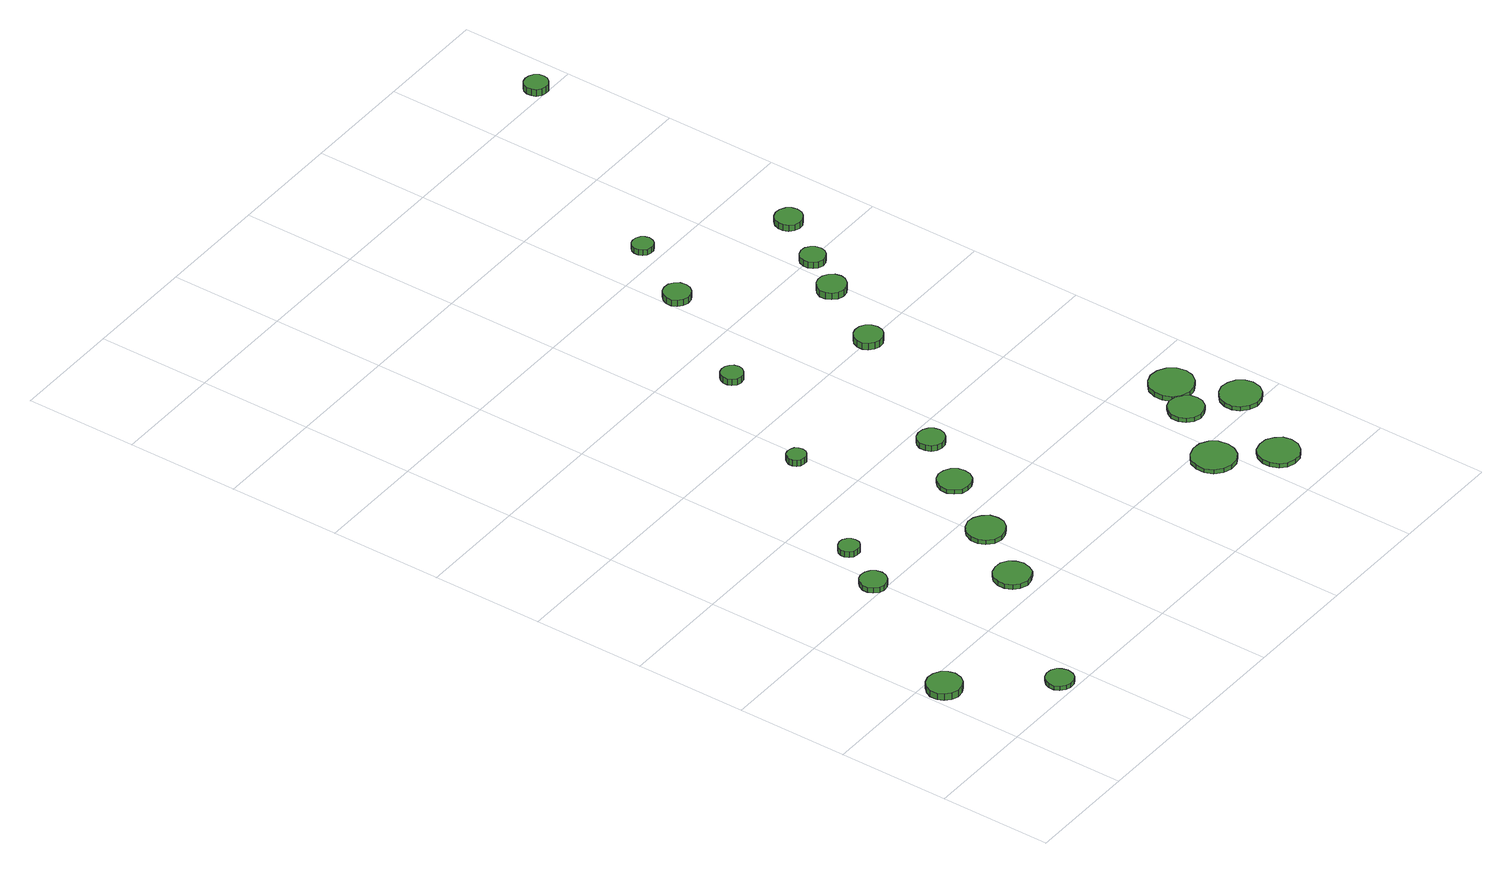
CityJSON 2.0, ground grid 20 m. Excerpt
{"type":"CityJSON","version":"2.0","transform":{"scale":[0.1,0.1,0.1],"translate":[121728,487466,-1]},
"CityObjects":{
"tree1":{"type":"SolitaryVegetationObject","attributes":{"function":"something"},"geometry":[{"type":"MultiSurface","lod":"1","boundaries":[[[0,1,2,3,4,5,6,7,8,9,10,11,12,13,14]],[[15,16,17,18,19,20,21,22,23,24,25,26,27,28,29]],[[0,29,28,1]],[[1,28,27,2]],[[2,27,26,3]],[[3,26,25,4]],[[4,25,24,5]],[[5,24,23,6]],[[6,23,22,7]],[[7,22,21,8]],[[8,21,20,9]],[[9,20,19,10]],[[10,19,18,11]],[[11,18,17,12]],[[12,17,16,13]],[[13,16,15,14]],[[14,15,29,0]]]}]},
"tree2":{"type":"SolitaryVegetationObject","attributes":{"function":"something"},"geometry":[{"type":"MultiSurface","lod":"1","boundaries":[[[30,31,32,33,34,35,36,37,38,39,40,41,42,43,44]],[[45,46,47,48,49,50,51,52,53,54,55,56,57,58,59]],[[30,59,58,31]],[[31,58,57,32]],[[32,57,56,33]],[[33,56,55,34]],[[34,55,54,35]],[[35,54,53,36]],[[36,53,52,37]],[[37,52,51,38]],[[38,51,50,39]],[[39,50,49,40]],[[40,49,48,41]],[[41,48,47,42]],[[42,47,46,43]],[[43,46,45,44]],[[44,45,59,30]]]}]},
"tree3":{"type":"SolitaryVegetationObject","attributes":{"function":"something"},"geometry":[{"type":"MultiSurface","lod":"1","boundaries":[[[60,61,62,63,64,65,66,67,68,69,70,71,72,73,74]],[[75,76,77,78,79,80,81,82,83,84,85,86,87,88,89]],[[60,89,88,61]],[[61,88,87,62]],[[62,87,86,63]],[[63,86,85,64]],[[64,85,84,65]],[[65,84,83,66]],[[66,83,82,67]],[[67,82,81,68]],[[68,81,80,69]],[[69,80,79,70]],[[70,79,78,71]],[[71,78,77,72]],[[72,77,76,73]],[[73,76,75,74]],[[74,75,89,60]]]}]},
"tree4":{"type":"SolitaryVegetationObject","attributes":{"function":"something"},"geometry":[{"type":"MultiSurface","lod":"1","boundaries":[[[90,91,92,93,94,95,96,97,98,99,100,101,102,103,104]],[[105,106,107,108,109,110,111,112,113,114,115,116,117,118,119]],[[90,119,118,91]],[[91,118,117,92]],[[92,117,116,93]],[[93,116,115,94]],[[94,115,114,95]],[[95,114,113,96]],[[96,113,112,97]],[[97,112,111,98]],[[98,111,110,99]],[[99,110,109,100]],[[100,109,108,101]],[[101,108,107,102]],[[102,107,106,103]],[[103,106,105,104]],[[104,105,119,90]]]}]},
"tree5":{"type":"SolitaryVegetationObject","attributes":{"function":"something"},"geometry":[{"type":"MultiSurface","lod":"1","boundaries":[[[120,121,122,123,124,125,126,127,128,129,130,131,132,133,134]],[[135,136,137,138,139,140,141,142,143,144,145,146,147,148,149]],[[120,149,148,121]],[[121,148,147,122]],[[122,147,146,123]],[[123,146,145,124]],[[124,145,144,125]],[[125,144,143,126]],[[126,143,142,127]],[[127,142,141,128]],[[128,141,140,129]],[[129,140,139,130]],[[130,139,138,131]],[[131,138,137,132]],[[132,137,136,133]],[[133,136,135,134]],[[134,135,149,120]]]}]},
"tree6":{"type":"SolitaryVegetationObject","attributes":{"function":"something"},"geometry":[{"type":"MultiSurface","lod":"1","boundaries":[[[150,151,152,153,154,155,156,157,158,159,160,161,162,163,164]],[[165,166,167,168,169,170,171,172,173,174,175,176,177,178,179]],[[150,179,178,151]],[[151,178,177,152]],[[152,177,176,153]],[[153,176,175,154]],[[154,175,174,155]],[[155,174,173,156]],[[156,173,172,157]],[[157,172,171,158]],[[158,171,170,159]],[[159,170,169,160]],[[160,169,168,161]],[[161,168,167,162]],[[162,167,166,163]],[[163,166,165,164]],[[164,165,179,150]]]}]},
"tree7":{"type":"SolitaryVegetationObject","attributes":{"function":"something"},"geometry":[{"type":"MultiSurface","lod":"1","boundaries":[[[180,181,182,183,184,185,186,187,188,189,190,191,192,193,194]],[[195,196,197,198,199,200,201,202,203,204,205,206,207,208,209]],[[180,209,208,181]],[[181,208,207,182]],[[182,207,206,183]],[[183,206,205,184]],[[184,205,204,185]],[[185,204,203,186]],[[186,203,202,187]],[[187,202,201,188]],[[188,201,200,189]],[[189,200,199,190]],[[190,199,198,191]],[[191,198,197,192]],[[192,197,196,193]],[[193,196,195,194]],[[194,195,209,180]]]}]},
"tree8":{"type":"SolitaryVegetationObject","attributes":{"function":"something"},"geometry":[{"type":"MultiSurface","lod":"1","boundaries":[[[210,211,212,213,214,215,216,217,218,219,220,221,222,223,224]],[[225,226,227,228,229,230,231,232,233,234,235,236,237,238,239]],[[210,239,238,211]],[[211,238,237,212]],[[212,237,236,213]],[[213,236,235,214]],[[214,235,234,215]],[[215,234,233,216]],[[216,233,232,217]],[[217,232,231,218]],[[218,231,230,219]],[[219,230,229,220]],[[220,229,228,221]],[[221,228,227,222]],[[222,227,226,223]],[[223,226,225,224]],[[224,225,239,210]]]}]},
"tree9":{"type":"SolitaryVegetationObject","attributes":{"function":"something"},"geometry":[{"type":"MultiSurface","lod":"1","boundaries":[[[240,241,242,243,244,245,246,247,248,249,250,251,252,253,254]],[[255,256,257,258,259,260,261,262,263,264,265,266,267,268,269]],[[240,269,268,241]],[[241,268,267,242]],[[242,267,266,243]],[[243,266,265,244]],[[244,265,264,245]],[[245,264,263,246]],[[246,263,262,247]],[[247,262,261,248]],[[248,261,260,249]],[[249,260,259,250]],[[250,259,258,251]],[[251,258,257,252]],[[252,257,256,253]],[[253,256,255,254]],[[254,255,269,240]]]}]},
"tree10":{"type":"SolitaryVegetationObject","attributes":{"function":"something"},"geometry":[{"type":"MultiSurface","lod":"1","boundaries":[[[270,271,272,273,274,275,276,277,278,279,280,281,282,283,284]],[[285,286,287,288,289,290,291,292,293,294,295,296,297,298,299]],[[270,299,298,271]],[[271,298,297,272]],[[272,297,296,273]],[[273,296,295,274]],[[274,295,294,275]],[[275,294,293,276]],[[276,293,292,277]],[[277,292,291,278]],[[278,291,290,279]],[[279,290,289,280]],[[280,289,288,281]],[[281,288,287,282]],[[282,287,286,283]],[[283,286,285,284]],[[284,285,299,270]]]}]},
"tree11":{"type":"SolitaryVegetationObject","attributes":{"function":"something"},"geometry":[{"type":"MultiSurface","lod":"1","boundaries":[[[300,301,302,303,304,305,306,307,308,309,310,311,312,313,314]],[[315,316,317,318,319,320,321,322,323,324,325,326,327,328,329]],[[300,329,328,301]],[[301,328,327,302]],[[302,327,326,303]],[[303,326,325,304]],[[304,325,324,305]],[[305,324,323,306]],[[306,323,322,307]],[[307,322,321,308]],[[308,321,320,309]],[[309,320,319,310]],[[310,319,318,311]],[[311,318,317,312]],[[312,317,316,313]],[[313,316,315,314]],[[314,315,329,300]]]}]},
"tree12":{"type":"SolitaryVegetationObject","attributes":{"function":"something"},"geometry":[{"type":"MultiSurface","lod":"1","boundaries":[[[330,331,332,333,334,335,336,337,338,339,340,341,342,343,344]],[[345,346,347,348,349,350,351,352,353,354,355,356,357,358,359]],[[330,359,358,331]],[[331,358,357,332]],[[332,357,356,333]],[[333,356,355,334]],[[334,355,354,335]],[[335,354,353,336]],[[336,353,352,337]],[[337,352,351,338]],[[338,351,350,339]],[[339,350,349,340]],[[340,349,348,341]],[[341,348,347,342]],[[342,347,346,343]],[[343,346,345,344]],[[344,345,359,330]]]}]},
"tree13":{"type":"SolitaryVegetationObject","attributes":{"function":"something"},"geometry":[{"type":"MultiSurface","lod":"1","boundaries":[[[360,361,362,363,364,365,366,367,368,369,370,371,372,373,374]],[[375,376,377,378,379,380,381,382,383,384,385,386,387,388,389]],[[360,389,388,361]],[[361,388,387,362]],[[362,387,386,363]],[[363,386,385,364]],[[364,385,384,365]],[[365,384,383,366]],[[366,383,382,367]],[[367,382,381,368]],[[368,381,380,369]],[[369,380,379,370]],[[370,379,378,371]],[[371,378,377,372]],[[372,377,376,373]],[[373,376,375,374]],[[374,375,389,360]]]}]},
"tree14":{"type":"SolitaryVegetationObject","attributes":{"function":"something"},"geometry":[{"type":"MultiSurface","lod":"1","boundaries":[[[390,391,392,393,394,395,396,397,398,399,400,401,402,403,404]],[[405,406,407,408,409,410,411,412,413,414,415,416,417,418,419]],[[390,419,418,391]],[[391,418,417,392]],[[392,417,416,393]],[[393,416,415,394]],[[394,415,414,395]],[[395,414,413,396]],[[396,413,412,397]],[[397,412,411,398]],[[398,411,410,399]],[[399,410,409,400]],[[400,409,408,401]],[[401,408,407,402]],[[402,407,406,403]],[[403,406,405,404]],[[404,405,419,390]]]}]},
"tree15":{"type":"SolitaryVegetationObject","attributes":{"function":"something"},"geometry":[{"type":"MultiSurface","lod":"1","boundaries":[[[420,421,422,423,424,425,426,427,428,429,430,431,432,433,434]],[[435,436,437,438,439,440,441,442,443,444,445,446,447,448,449]],[[420,449,448,421]],[[421,448,447,422]],[[422,447,446,423]],[[423,446,445,424]],[[424,445,444,425]],[[425,444,443,426]],[[426,443,442,427]],[[427,442,441,428]],[[428,441,440,429]],[[429,440,439,430]],[[430,439,438,431]],[[431,438,437,432]],[[432,437,436,433]],[[433,436,435,434]],[[434,435,449,420]]]}]},
"tree16":{"type":"SolitaryVegetationObject","attributes":{"function":"something"},"geometry":[{"type":"MultiSurface","lod":"1","boundaries":[[[450,451,452,453,454,455,456,457,458,459,460,461,462,463,464]],[[465,466,467,468,469,470,471,472,473,474,475,476,477,478,479]],[[450,479,478,451]],[[451,478,477,452]],[[452,477,476,453]],[[453,476,475,454]],[[454,475,474,455]],[[455,474,473,456]],[[456,473,472,457]],[[457,472,471,458]],[[458,471,470,459]],[[459,470,469,460]],[[460,469,468,461]],[[461,468,467,462]],[[462,467,466,463]],[[463,466,465,464]],[[464,465,479,450]]]}]},
"tree17":{"type":"SolitaryVegetationObject","attributes":{"function":"something"},"geometry":[{"type":"MultiSurface","lod":"1","boundaries":[[[480,481,482,483,484,485,486,487,488,489,490,491,492,493,494]],[[495,496,497,498,499,500,501,502,503,504,505,506,507,508,509]],[[480,509,508,481]],[[481,508,507,482]],[[482,507,506,483]],[[483,506,505,484]],[[484,505,504,485]],[[485,504,503,486]],[[486,503,502,487]],[[487,502,501,488]],[[488,501,500,489]],[[489,500,499,490]],[[490,499,498,491]],[[491,498,497,492]],[[492,497,496,493]],[[493,496,495,494]],[[494,495,509,480]]]}]},
"tree18":{"type":"SolitaryVegetationObject","attributes":{"function":"something"},"geometry":[{"type":"MultiSurface","lod":"1","boundaries":[[[510,511,512,513,514,515,516,517,518,519,520,521,522,523,524]],[[525,526,527,528,529,530,531,532,533,534,535,536,537,538,539]],[[510,539,538,511]],[[511,538,537,512]],[[512,537,536,513]],[[513,536,535,514]],[[514,535,534,515]],[[515,534,533,516]],[[516,533,532,517]],[[517,532,531,518]],[[518,531,530,519]],[[519,530,529,520]],[[520,529,528,521]],[[521,528,527,522]],[[522,527,526,523]],[[523,526,525,524]],[[524,525,539,510]]]}]},
"tree19":{"type":"SolitaryVegetationObject","attributes":{"function":"something"},"geometry":[{"type":"MultiSurface","lod":"1","boundaries":[[[540,541,542,543,544,545,546,547,548,549,550,551,552,553,554]],[[555,556,557,558,559,560,561,562,563,564,565,566,567,568,569]],[[540,569,568,541]],[[541,568,567,542]],[[542,567,566,543]],[[543,566,565,544]],[[544,565,564,545]],[[545,564,563,546]],[[546,563,562,547]],[[547,562,561,548]],[[548,561,560,549]],[[549,560,559,550]],[[550,559,558,551]],[[551,558,557,552]],[[552,557,556,553]],[[553,556,555,554]],[[554,555,569,540]]]}]},
"tree20":{"type":"SolitaryVegetationObject","attributes":{"function":"something"},"geometry":[{"type":"MultiSurface","lod":"1","boundaries":[[[570,571,572,573,574,575,576,577,578,579,580,581,582,583,584]],[[585,586,587,588,589,590,591,592,593,594,595,596,597,598,599]],[[570,599,598,571]],[[571,598,597,572]],[[572,597,596,573]],[[573,596,595,574]],[[574,595,594,575]],[[575,594,593,576]],[[576,593,592,577]],[[577,592,591,578]],[[578,591,590,579]],[[579,590,589,580]],[[580,589,588,581]],[[581,588,587,582]],[[582,587,586,583]],[[583,586,585,584]],[[584,585,599,570]]]}]},
"tree21":{"type":"SolitaryVegetationObject","attributes":{"function":"something"},"geometry":[{"type":"MultiSurface","lod":"1","boundaries":[[[600,601,602,603,604,605,606,607,608,609,610,611,612,613,614]],[[615,616,617,618,619,620,621,622,623,624,625,626,627,628,629]],[[600,629,628,601]],[[601,628,627,602]],[[602,627,626,603]],[[603,626,625,604]],[[604,625,624,605]],[[605,624,623,606]],[[606,623,622,607]],[[607,622,621,608]],[[608,621,620,609]],[[609,620,619,610]],[[610,619,618,611]],[[611,618,617,612]],[[612,617,616,613]],[[613,616,615,614]],[[614,615,629,600]]]}]},
"tree22":{"type":"SolitaryVegetationObject","attributes":{"function":"something"},"geometry":[{"type":"MultiSurface","lod":"1","boundaries":[[[630,631,632,633,634,635,636,637,638,639,640,641,642,643,644]],[[645,646,647,648,649,650,651,652,653,654,655,656,657,658,659]],[[630,659,658,631]],[[631,658,657,632]],[[632,657,656,633]],[[633,656,655,634]],[[634,655,654,635]],[[635,654,653,636]],[[636,653,652,637]],[[637,652,651,638]],[[638,651,650,639]],[[639,650,649,640]],[[640,649,648,641]],[[641,648,647,642]],[[642,647,646,643]],[[643,646,645,644]],[[644,645,659,630]]]}]}
},
"vertices":[
[64,167,21],[61,179,21],[54,189,21],[43,195,21],[30,197,21],[18,193,21],[9,184,21],[4,173,21],[4,160,21],[9,149,21],[18,141,21],[30,137,21],[43,138,21],[54,144,21],[61,154,21],[61,154,8],[54,144,8],[43,138,8],[30,137,8],[18,141,8],[9,149,8],[4,160,8],[4,173,8],[9,184,8],[18,193,8],[30,197,8],[43,195,8],[54,189,8],[61,179,8],[64,167,8],
[182,29,15],[180,39,15],[175,47,15],[166,52,15],[156,53,15],[147,50,15],[139,43,15],[135,34,15],[135,24,15],[139,15,15],[147,8,15],[156,5,15],[166,6,15],[175,11,15],[180,19,15],[180,19,7],[175,11,7],[166,6,7],[156,5,7],[147,8,7],[139,15,7],[135,24,7],[135,34,7],[139,43,7],[147,50,7],[156,53,7],[166,52,7],[175,47,7],[180,39,7],[182,29,7],
[216,420,17],[214,430,17],[208,438,17],[200,443,17],[190,444,17],[181,441,17],[174,434,17],[170,425,17],[170,416,17],[174,407,17],[181,400,17],[190,397,17],[200,398,17],[208,403,17],[214,411,17],[214,411,7],[208,403,7],[200,398,7],[190,397,7],[181,400,7],[174,407,7],[170,416,7],[170,425,7],[174,434,7],[181,441,7],[190,444,7],[200,443,7],[208,438,7],[214,430,7],[216,420,7],
[260,504,18],[259,511,18],[254,517,18],[248,521,18],[240,522,18],[233,519,18],[227,514,18],[224,507,18],[224,500,18],[227,493,18],[233,488,18],[240,486,18],[248,486,18],[254,490,18],[259,496,18],[259,496,7],[254,490,7],[248,486,7],[240,486,7],[233,488,7],[227,493,7],[224,500,7],[224,507,7],[227,514,7],[233,519,7],[240,522,7],[248,521,7],[254,517,7],[259,511,7],[260,504,7],
[369,250,16],[366,263,16],[359,274,16],[347,281,16],[334,282,16],[321,278,16],[311,269,16],[306,257,16],[306,244,16],[311,231,16],[321,223,16],[334,218,16],[347,220,16],[359,226,16],[366,237,16],[366,237,7],[359,226,7],[347,220,7],[334,218,7],[321,223,7],[311,231,7],[306,244,7],[306,257,7],[311,269,7],[321,278,7],[334,282,7],[347,281,7],[359,274,7],[366,263,7],[369,250,7],
[443,354,15],[441,368,15],[432,379,15],[420,386,15],[407,388,15],[393,383,15],[383,374,15],[377,361,15],[377,347,15],[383,335,15],[393,325,15],[407,321,15],[420,323,15],[432,330,15],[441,341,15],[441,341,7],[432,330,7],[420,323,7],[407,321,7],[393,325,7],[383,335,7],[377,347,7],[377,361,7],[383,374,7],[393,383,7],[407,388,7],[420,386,7],[432,379,7],[441,368,7],[443,354,7],
[397,706,25],[396,713,25],[392,719,25],[386,722,25],[379,723,25],[372,721,25],[367,716,25],[364,710,25],[364,703,25],[367,696,25],[372,692,25],[379,690,25],[386,690,25],[392,694,25],[396,699,25],[396,699,13],[392,694,13],[386,690,13],[379,690,13],[372,692,13],[367,696,13],[364,703,13],[364,710,13],[367,716,13],[372,721,13],[379,723,13],[386,722,13],[392,719,13],[396,713,13],[397,706,13],
[513,470,15],[511,481,15],[504,491,15],[493,497,15],[481,499,15],[470,495,15],[461,487,15],[456,476,15],[456,464,15],[461,453,15],[470,444,15],[481,441,15],[493,442,15],[504,448,15],[511,458,15],[511,458,7],[504,448,7],[493,442,7],[481,441,7],[470,444,7],[461,453,7],[456,464,7],[456,476,7],[461,487,7],[470,495,7],[481,499,7],[493,497,7],[504,491,7],[511,481,7],[513,470,7],
[574,563,18],[572,572,18],[566,580,18],[558,585,18],[548,586,18],[538,583,18],[531,577,18],[527,568,18],[527,558,18],[531,549,18],[538,542,18],[548,539,18],[558,540,18],[566,545,18],[572,553,18],[572,553,7],[566,545,7],[558,540,7],[548,539,7],[538,542,7],[531,549,7],[527,558,7],[527,568,7],[531,577,7],[538,583,7],[548,586,7],[558,585,7],[566,580,7],[572,572,7],[574,563,7],
[517,917,23],[515,925,23],[510,931,23],[504,935,23],[496,936,23],[488,934,23],[482,928,23],[479,921,23],[479,913,23],[482,906,23],[488,900,23],[496,898,23],[504,899,23],[510,903,23],[515,909,23],[515,909,11],[510,903,11],[504,899,11],[496,898,11],[488,900,11],[482,906,11],[479,913,11],[479,921,11],[482,928,11],[488,934,11],[496,936,11],[504,935,11],[510,931,11],[515,925,11],[517,917,11],
[815,168,15],[812,184,15],[803,197,15],[789,205,15],[773,206,15],[758,201,15],[746,191,15],[740,176,15],[740,160,15],[746,146,15],[758,135,15],[773,130,15],[789,132,15],[803,140,15],[812,153,15],[812,153,7],[803,140,7],[789,132,7],[773,130,7],[758,135,7],[746,146,7],[740,160,7],[740,176,7],[746,191,7],[758,201,7],[773,206,7],[789,205,7],[803,197,7],[812,184,7],[815,168,7],
[884,91,15],[881,106,15],[872,117,15],[859,125,15],[844,126,15],[830,122,15],[820,112,15],[814,98,15],[814,84,15],[820,70,15],[830,60,15],[844,56,15],[859,57,15],[872,65,15],[881,77,15],[881,77,7],[872,65,7],[859,57,7],[844,56,7],[830,60,7],[820,70,7],[814,84,7],[814,98,7],[820,112,7],[830,122,7],[844,126,7],[859,125,7],[872,117,7],[881,106,7],[884,91,7],
[886,279,15],[884,292,15],[876,302,15],[865,308,15],[852,310,15],[840,306,15],[831,297,15],[825,286,15],[825,273,15],[831,261,15],[840,252,15],[852,248,15],[865,250,15],[876,256,15],[884,267,15],[884,267,7],[876,256,7],[865,250,7],[852,248,7],[840,252,7],[831,261,7],[825,273,7],[825,286,7],[831,297,7],[840,306,7],[852,310,7],[865,308,7],[876,302,7],[884,292,7],[886,279,7],
[728,795,26],[726,805,26],[720,814,26],[711,819,26],[700,820,26],[691,817,26],[683,810,26],[679,800,26],[679,790,26],[683,781,26],[691,774,26],[700,771,26],[711,772,26],[720,777,26],[726,785,26],[726,785,13],[720,777,13],[711,772,13],[700,771,13],[691,774,13],[683,781,13],[679,790,13],[679,800,13],[683,810,13],[691,817,13],[700,820,13],[711,819,13],[720,814,13],[726,805,13],[728,795,13],
[647,1115,19],[645,1125,19],[639,1133,19],[631,1138,19],[621,1139,19],[612,1136,19],[604,1129,19],[600,1120,19],[600,1110,19],[604,1101,19],[612,1095,19],[621,1092,19],[631,1093,19],[639,1098,19],[645,1106,19],[645,1106,7],[639,1098,7],[631,1093,7],[621,1092,7],[612,1095,7],[604,1101,7],[600,1110,7],[600,1120,7],[604,1129,7],[612,1136,7],[621,1139,7],[631,1138,7],[639,1133,7],[645,1125,7],[647,1115,7],
[932,334,16],[929,350,16],[919,363,16],[905,371,16],[889,373,16],[874,368,16],[862,357,16],[856,342,16],[856,326,16],[862,312,16],[874,301,16],[889,296,16],[905,298,16],[919,306,16],[929,319,16],[929,319,7],[919,306,7],[905,298,7],[889,296,7],[874,301,7],[862,312,7],[856,326,7],[856,342,7],[862,357,7],[874,368,7],[889,373,7],[905,371,7],[919,363,7],[929,350,7],[932,334,7],
[971,229,15],[968,243,15],[959,255,15],[946,262,15],[931,264,15],[917,259,15],[906,249,15],[900,236,15],[900,221,15],[906,208,15],[917,198,15],[931,193,15],[946,195,15],[959,202,15],[968,214,15],[968,214,7],[959,202,7],[946,195,7],[931,193,7],[917,198,7],[906,208,7],[900,221,7],[900,236,7],[906,249,7],[917,259,7],[931,264,7],[946,262,7],[959,255,7],[968,243,7],[971,229,7],
[810,926,19],[808,936,19],[801,945,19],[792,950,19],[782,951,19],[772,948,19],[764,941,19],[759,931,19],[759,921,19],[764,911,19],[772,904,19],[782,901,19],[792,902,19],[801,907,19],[808,916,19],[808,916,6],[801,907,6],[792,902,6],[782,901,6],[772,904,6],[764,911,6],[759,921,6],[759,931,6],[764,941,6],[772,948,6],[782,951,6],[792,950,6],[801,945,6],[808,936,6],[810,926,6],
[713,1234,19],[711,1241,19],[707,1247,19],[700,1251,19],[693,1252,19],[685,1250,19],[680,1245,19],[677,1238,19],[677,1230,19],[680,1223,19],[685,1218,19],[693,1216,19],[700,1216,19],[707,1220,19],[711,1226,19],[711,1226,8],[707,1220,8],[700,1216,8],[693,1216,8],[685,1218,8],[680,1223,8],[677,1230,8],[677,1238,8],[680,1245,8],[685,1250,8],[693,1252,8],[700,1251,8],[707,1247,8],[711,1241,8],[713,1234,8],
[852,996,18],[850,1005,18],[845,1012,18],[837,1017,18],[828,1018,18],[819,1015,18],[813,1009,18],[809,1000,18],[809,991,18],[813,983,18],[819,977,18],[828,974,18],[837,975,18],[845,980,18],[850,987,18],[850,987,6],[845,980,6],[837,975,6],[828,974,6],[819,977,6],[813,983,6],[809,991,6],[809,1000,6],[813,1009,6],[819,1015,6],[828,1018,6],[837,1017,6],[845,1012,6],[850,1005,6],[852,996,6],
[913,1086,18],[911,1095,18],[905,1103,18],[896,1108,18],[886,1109,18],[877,1106,18],[870,1099,18],[866,1090,18],[866,1081,18],[870,1072,18],[877,1065,18],[886,1062,18],[896,1063,18],[905,1068,18],[911,1076,18],[911,1076,6],[905,1068,6],[896,1063,6],[886,1062,6],[877,1065,6],[870,1072,6],[866,1081,6],[866,1090,6],[870,1099,6],[877,1106,6],[886,1109,6],[896,1108,6],[905,1103,6],[911,1095,6],[913,1086,6],
[954,1615,25],[953,1623,25],[948,1630,25],[940,1634,25],[932,1635,25],[924,1633,25],[917,1627,25],[914,1619,25],[914,1611,25],[917,1603,25],[924,1597,25],[932,1595,25],[940,1595,25],[948,1600,25],[953,1607,25],[953,1607,12],[948,1600,12],[940,1595,12],[932,1595,12],[924,1597,12],[917,1603,12],[914,1611,12],[914,1619,12],[917,1627,12],[924,1633,12],[932,1635,12],[940,1634,12],[948,1630,12],[953,1623,12],[954,1615,12]
]}
